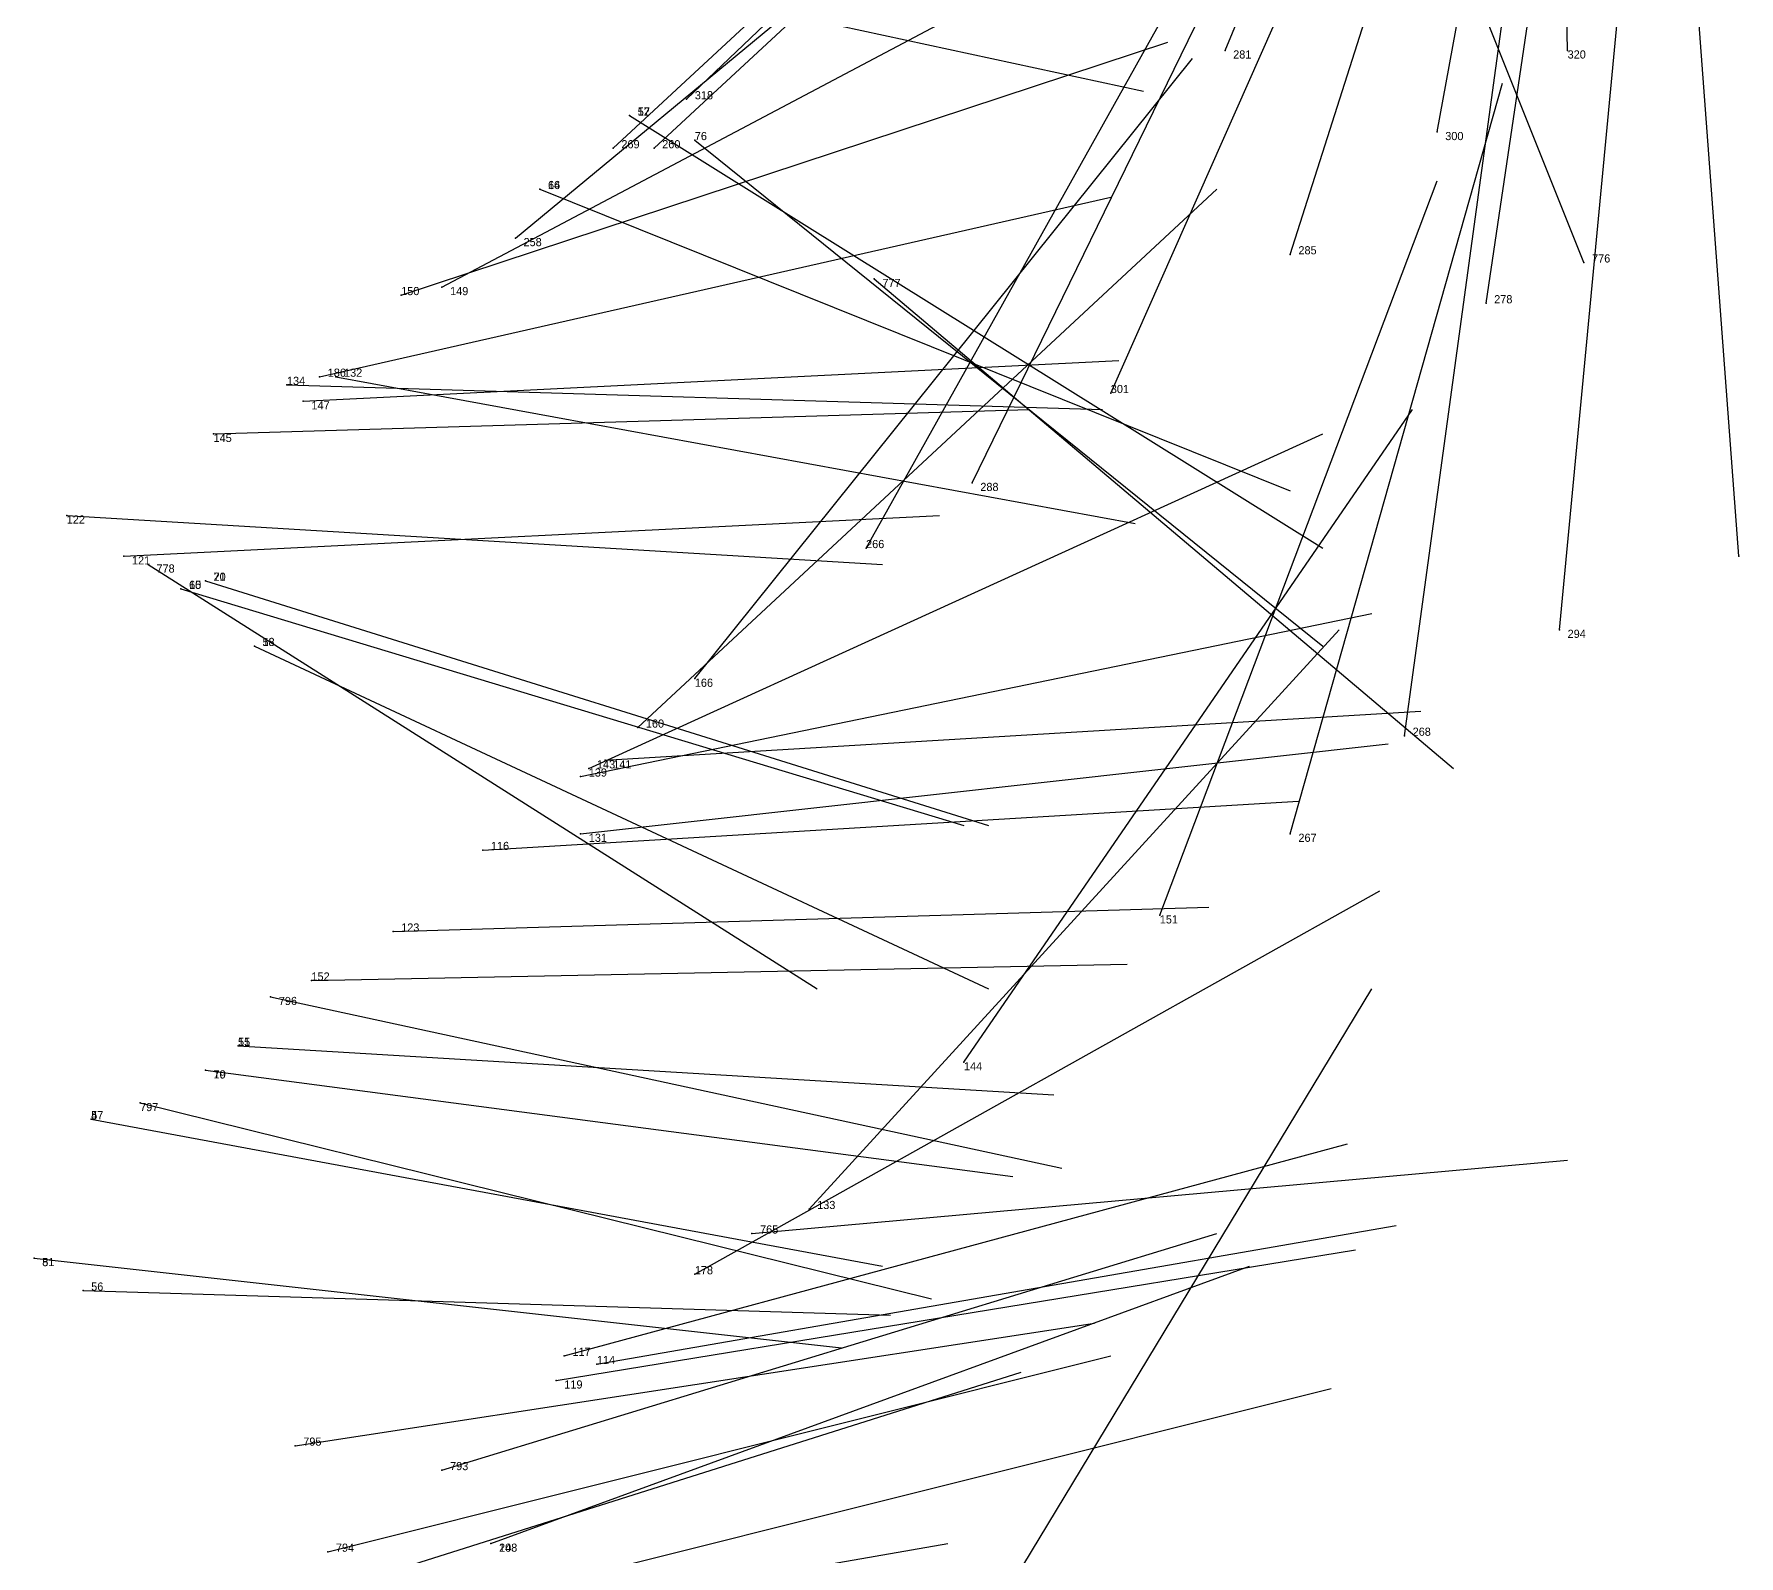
# Model space of a CAD drawing. Extents: x 59.1 to 70.8, y 600.3 to 605.1.
# Drawn here: x 68.15 to 68.359, y 600.6725 to 600.859 of the extents above; entities that cross this region are included whole.
import ezdxf

# ---------------------------------------------------------------- set-up
doc = ezdxf.new("R2010")
doc.units = 0
for name, color, linetype in [('Clients', 3, 'CONTINUOUS'), ('Facilities', 3, 'CONTINUOUS'), ('Facilities_lines', 3, 'CONTINUOUS'), ('Min_max_boxes', 1, 'CONTINUOUS'), ('Normals', 1, 'CONTINUOUS'), ('Source_points', 5, 'CONTINUOUS'), ('Text', 3, 'CONTINUOUS')]:
    doc.layers.add(name, color=color, linetype=linetype)

msp = doc.modelspace()

# ---------------------------------------------------------------- linework, layer by layer
at = {"layer": 'Clients', "color": 5}
for p in [(68.223, 600.849, 443.392), (68.212, 600.84, 443.494), (68.171, 600.792, 443.349), (68.168, 600.791, 443.426), (68.177, 600.784, 443.271), (68.175, 600.735, 443.487), (68.171, 600.732, 443.423), (68.157, 600.726, 443.226), (68.15, 600.709, 443.263), (68.206, 600.674, 443.571)]:
    msp.add_point(p, dxfattribs=at)
at = {"layer": 'Facilities', "color": 3}
for p in [(68.296, 600.857, 444.193), (68.338, 600.857, 444.337), (68.23, 600.851, 444.152), (68.223, 600.849, 443.392), (68.231, 600.846, 443.313), (68.322, 600.847, 444.279), (68.221, 600.845, 444.091), (68.226, 600.845, 444.087), (68.212, 600.84, 443.494), (68.209, 600.834, 444.03), (68.304, 600.832, 444.222), (68.34, 600.831, 443.117), (68.195, 600.827, 443.902), (68.2, 600.828, 443.968), (68.253, 600.829, 443.234), (68.328, 600.826, 444.141), (68.185, 600.817, 443.84), (68.187, 600.817, 443.575), (68.181, 600.816, 443.642), (68.282, 600.815, 444.168), (68.183, 600.814, 443.777), (68.172, 600.81, 443.714), (68.265, 600.804, 444.107), (68.154, 600.8, 443.583), (68.252, 600.796, 444.046), (68.161, 600.795, 443.658), (68.164, 600.794, 443.195), (68.359, 600.795, 444.087), (68.171, 600.792, 443.349), (68.168, 600.791, 443.426), (68.337, 600.786, 444.14), (68.177, 600.784, 443.271), (68.231, 600.78, 443.993), (68.224, 600.774, 443.928), (68.318, 600.773, 444.081), (68.218, 600.769, 443.865), (68.22, 600.77, 443.732), (68.217, 600.768, 443.798), (68.217, 600.761, 443.734), (68.304, 600.761, 444.023), (68.205, 600.759, 443.671), (68.288, 600.751, 443.963), (68.194, 600.749, 443.611), (68.184, 600.743, 443.548), (68.179, 600.741, 443.349), (68.175, 600.735, 443.487), (68.264, 600.733, 443.909), (68.171, 600.732, 443.423), (68.163, 600.728, 443.291), (68.157, 600.726, 443.226), (68.245, 600.715, 443.854), (68.238, 600.712, 443.589), (68.15, 600.709, 443.263), (68.231, 600.707, 443.793), (68.156, 600.705, 443.342), (68.215, 600.697, 443.533), (68.219, 600.696, 443.735), (68.214, 600.694, 443.669), (68.182, 600.686, 443.416), (68.2, 600.683, 443.473), (68.186, 600.673, 443.413), (68.206, 600.674, 443.571)]:
    msp.add_point(p, dxfattribs=at)
at = {"layer": 'Facilities_lines', "color": 3}
for p, q in [((68.223, 600.849, 443.392), (68.223, 600.849, 443.392)), ((68.212, 600.84, 443.494), (68.212, 600.84, 443.494)), ((68.171, 600.792, 443.349), (68.171, 600.792, 443.349)), ((68.168, 600.791, 443.426), (68.168, 600.791, 443.426)), ((68.177, 600.784, 443.271), (68.177, 600.784, 443.271)), ((68.175, 600.735, 443.487), (68.175, 600.735, 443.487)), ((68.171, 600.732, 443.423), (68.171, 600.732, 443.423)), ((68.157, 600.726, 443.226), (68.157, 600.726, 443.226)), ((68.15, 600.709, 443.263), (68.15, 600.709, 443.263)), ((68.206, 600.674, 443.571), (68.206, 600.674, 443.571))]:
    msp.add_line(p, q, dxfattribs=at)
at = {"layer": 'Min_max_boxes', "color": 1}
for p, q in [((68.223, 600.849, 443.392), (68.223, 600.849, 443.392)), ((68.223, 600.849, 443.392), (68.223, 600.849, 443.392)), ((68.223, 600.849, 443.392), (68.223, 600.849, 443.392)), ((68.223, 600.849, 443.392), (68.223, 600.849, 443.392)), ((68.223, 600.849, 443.392), (68.223, 600.849, 443.392)), ((68.223, 600.849, 443.392), (68.223, 600.849, 443.392)), ((68.223, 600.849, 443.392), (68.223, 600.849, 443.392)), ((68.223, 600.849, 443.392), (68.223, 600.849, 443.392)), ((68.223, 600.849, 443.392), (68.223, 600.849, 443.392)), ((68.223, 600.849, 443.392), (68.223, 600.849, 443.392)), ((68.223, 600.849, 443.392), (68.223, 600.849, 443.392)), ((68.223, 600.849, 443.392), (68.223, 600.849, 443.392)), ((68.212, 600.84, 443.494), (68.212, 600.84, 443.494)), ((68.212, 600.84, 443.494), (68.212, 600.84, 443.494)), ((68.212, 600.84, 443.494), (68.212, 600.84, 443.494)), ((68.212, 600.84, 443.494), (68.212, 600.84, 443.494)), ((68.212, 600.84, 443.494), (68.212, 600.84, 443.494)), ((68.212, 600.84, 443.494), (68.212, 600.84, 443.494)), ((68.212, 600.84, 443.494), (68.212, 600.84, 443.494)), ((68.212, 600.84, 443.494), (68.212, 600.84, 443.494)), ((68.212, 600.84, 443.494), (68.212, 600.84, 443.494)), ((68.212, 600.84, 443.494), (68.212, 600.84, 443.494)), ((68.212, 600.84, 443.494), (68.212, 600.84, 443.494)), ((68.212, 600.84, 443.494), (68.212, 600.84, 443.494)), ((68.171, 600.792, 443.349), (68.171, 600.792, 443.349)), ((68.171, 600.792, 443.349), (68.171, 600.792, 443.349)), ((68.171, 600.792, 443.349), (68.171, 600.792, 443.349)), ((68.171, 600.792, 443.349), (68.171, 600.792, 443.349)), ((68.171, 600.792, 443.349), (68.171, 600.792, 443.349)), ((68.171, 600.792, 443.349), (68.171, 600.792, 443.349)), ((68.171, 600.792, 443.349), (68.171, 600.792, 443.349)), ((68.171, 600.792, 443.349), (68.171, 600.792, 443.349)), ((68.171, 600.792, 443.349), (68.171, 600.792, 443.349)), ((68.171, 600.792, 443.349), (68.171, 600.792, 443.349)), ((68.171, 600.792, 443.349), (68.171, 600.792, 443.349)), ((68.171, 600.792, 443.349), (68.171, 600.792, 443.349)), ((68.168, 600.791, 443.426), (68.168, 600.791, 443.426)), ((68.168, 600.791, 443.426), (68.168, 600.791, 443.426)), ((68.168, 600.791, 443.426), (68.168, 600.791, 443.426)), ((68.168, 600.791, 443.426), (68.168, 600.791, 443.426)), ((68.168, 600.791, 443.426), (68.168, 600.791, 443.426)), ((68.168, 600.791, 443.426), (68.168, 600.791, 443.426)), ((68.168, 600.791, 443.426), (68.168, 600.791, 443.426)), ((68.168, 600.791, 443.426), (68.168, 600.791, 443.426)), ((68.168, 600.791, 443.426), (68.168, 600.791, 443.426)), ((68.168, 600.791, 443.426), (68.168, 600.791, 443.426)), ((68.168, 600.791, 443.426), (68.168, 600.791, 443.426)), ((68.168, 600.791, 443.426), (68.168, 600.791, 443.426)), ((68.177, 600.784, 443.271), (68.177, 600.784, 443.271)), ((68.177, 600.784, 443.271), (68.177, 600.784, 443.271)), ((68.177, 600.784, 443.271), (68.177, 600.784, 443.271)), ((68.177, 600.784, 443.271), (68.177, 600.784, 443.271)), ((68.177, 600.784, 443.271), (68.177, 600.784, 443.271)), ((68.177, 600.784, 443.271), (68.177, 600.784, 443.271)), ((68.177, 600.784, 443.271), (68.177, 600.784, 443.271)), ((68.177, 600.784, 443.271), (68.177, 600.784, 443.271)), ((68.177, 600.784, 443.271), (68.177, 600.784, 443.271)), ((68.177, 600.784, 443.271), (68.177, 600.784, 443.271)), ((68.177, 600.784, 443.271), (68.177, 600.784, 443.271)), ((68.177, 600.784, 443.271), (68.177, 600.784, 443.271)), ((68.175, 600.735, 443.487), (68.175, 600.735, 443.487)), ((68.175, 600.735, 443.487), (68.175, 600.735, 443.487)), ((68.175, 600.735, 443.487), (68.175, 600.735, 443.487)), ((68.175, 600.735, 443.487), (68.175, 600.735, 443.487)), ((68.175, 600.735, 443.487), (68.175, 600.735, 443.487)), ((68.175, 600.735, 443.487), (68.175, 600.735, 443.487)), ((68.175, 600.735, 443.487), (68.175, 600.735, 443.487)), ((68.175, 600.735, 443.487), (68.175, 600.735, 443.487)), ((68.175, 600.735, 443.487), (68.175, 600.735, 443.487)), ((68.175, 600.735, 443.487), (68.175, 600.735, 443.487)), ((68.175, 600.735, 443.487), (68.175, 600.735, 443.487)), ((68.175, 600.735, 443.487), (68.175, 600.735, 443.487)), ((68.171, 600.732, 443.423), (68.171, 600.732, 443.423)), ((68.171, 600.732, 443.423), (68.171, 600.732, 443.423)), ((68.171, 600.732, 443.423), (68.171, 600.732, 443.423)), ((68.171, 600.732, 443.423), (68.171, 600.732, 443.423)), ((68.171, 600.732, 443.423), (68.171, 600.732, 443.423)), ((68.171, 600.732, 443.423), (68.171, 600.732, 443.423)), ((68.171, 600.732, 443.423), (68.171, 600.732, 443.423)), ((68.171, 600.732, 443.423), (68.171, 600.732, 443.423)), ((68.171, 600.732, 443.423), (68.171, 600.732, 443.423)), ((68.171, 600.732, 443.423), (68.171, 600.732, 443.423)), ((68.171, 600.732, 443.423), (68.171, 600.732, 443.423)), ((68.171, 600.732, 443.423), (68.171, 600.732, 443.423)), ((68.157, 600.726, 443.226), (68.157, 600.726, 443.226)), ((68.157, 600.726, 443.226), (68.157, 600.726, 443.226)), ((68.157, 600.726, 443.226), (68.157, 600.726, 443.226)), ((68.157, 600.726, 443.226), (68.157, 600.726, 443.226)), ((68.157, 600.726, 443.226), (68.157, 600.726, 443.226)), ((68.157, 600.726, 443.226), (68.157, 600.726, 443.226)), ((68.157, 600.726, 443.226), (68.157, 600.726, 443.226)), ((68.157, 600.726, 443.226), (68.157, 600.726, 443.226)), ((68.157, 600.726, 443.226), (68.157, 600.726, 443.226)), ((68.157, 600.726, 443.226), (68.157, 600.726, 443.226)), ((68.157, 600.726, 443.226), (68.157, 600.726, 443.226)), ((68.157, 600.726, 443.226), (68.157, 600.726, 443.226)), ((68.15, 600.709, 443.263), (68.15, 600.709, 443.263)), ((68.15, 600.709, 443.263), (68.15, 600.709, 443.263)), ((68.15, 600.709, 443.263), (68.15, 600.709, 443.263)), ((68.15, 600.709, 443.263), (68.15, 600.709, 443.263)), ((68.15, 600.709, 443.263), (68.15, 600.709, 443.263)), ((68.15, 600.709, 443.263), (68.15, 600.709, 443.263)), ((68.15, 600.709, 443.263), (68.15, 600.709, 443.263)), ((68.15, 600.709, 443.263), (68.15, 600.709, 443.263)), ((68.15, 600.709, 443.263), (68.15, 600.709, 443.263)), ((68.15, 600.709, 443.263), (68.15, 600.709, 443.263)), ((68.15, 600.709, 443.263), (68.15, 600.709, 443.263)), ((68.15, 600.709, 443.263), (68.15, 600.709, 443.263)), ((68.206, 600.674, 443.571), (68.206, 600.674, 443.571)), ((68.206, 600.674, 443.571), (68.206, 600.674, 443.571)), ((68.206, 600.674, 443.571), (68.206, 600.674, 443.571)), ((68.206, 600.674, 443.571), (68.206, 600.674, 443.571)), ((68.206, 600.674, 443.571), (68.206, 600.674, 443.571)), ((68.206, 600.674, 443.571), (68.206, 600.674, 443.571)), ((68.206, 600.674, 443.571), (68.206, 600.674, 443.571)), ((68.206, 600.674, 443.571), (68.206, 600.674, 443.571)), ((68.206, 600.674, 443.571), (68.206, 600.674, 443.571)), ((68.206, 600.674, 443.571), (68.206, 600.674, 443.571)), ((68.206, 600.674, 443.571), (68.206, 600.674, 443.571)), ((68.206, 600.674, 443.571), (68.206, 600.674, 443.571))]:
    msp.add_line(p, q, dxfattribs=at)
at = {"layer": 'Normals', "color": 1}
for p, q in [((68.338, 600.857, 444.337), (68.336, 600.952, 444.305)), ((68.296, 600.857, 444.193), (68.333, 600.946, 444.166)), ((68.322, 600.847, 444.279), (68.339, 600.94, 444.248)), ((68.304, 600.832, 444.222), (68.333, 600.923, 444.191)), ((68.328, 600.826, 444.141), (68.342, 600.92, 444.109)), ((68.23, 600.851, 444.152), (68.3, 600.918, 444.129)), ((68.34, 600.831, 443.117), (68.306, 600.916, 443.077)), ((68.226, 600.845, 444.087), (68.297, 600.911, 444.063)), ((68.221, 600.845, 444.091), (68.291, 600.91, 444.063)), ((68.282, 600.815, 444.168), (68.321, 600.903, 444.14)), ((68.209, 600.834, 444.03), (68.284, 600.896, 444.006)), ((68.265, 600.804, 444.107), (68.307, 600.89, 444.078)), ((68.359, 600.795, 444.087), (68.352, 600.889, 444.054)), ((68.252, 600.796, 444.046), (68.299, 600.88, 444.019)), ((68.337, 600.786, 444.14), (68.346, 600.881, 444.11)), ((68.189, 600.873, 443.624), (68.286, 600.852, 443.632)), ((68.2, 600.828, 443.968), (68.287, 600.874, 443.952)), ((68.318, 600.773, 444.081), (68.331, 600.868, 444.052)), ((68.195, 600.827, 443.902), (68.289, 600.858, 443.888)), ((68.231, 600.78, 443.993), (68.292, 600.856, 443.969)), ((68.304, 600.761, 444.023), (68.33, 600.853, 443.993)), ((68.223, 600.849, 443.392), (68.308, 600.796, 443.398)), ((68.223, 600.849, 443.392), (68.308, 600.796, 443.398)), ((68.231, 600.846, 443.313), (68.308, 600.784, 443.331)), ((68.212, 600.84, 443.494), (68.304, 600.803, 443.506)), ((68.212, 600.84, 443.494), (68.304, 600.803, 443.506)), ((68.224, 600.774, 443.928), (68.295, 600.84, 443.905)), ((68.288, 600.751, 443.963), (68.322, 600.841, 443.935)), ((68.185, 600.817, 443.84), (68.282, 600.839, 443.829)), ((68.253, 600.829, 443.234), (68.324, 600.769, 443.27)), ((68.183, 600.814, 443.777), (68.283, 600.819, 443.775)), ((68.187, 600.817, 443.575), (68.285, 600.799, 443.583)), ((68.181, 600.816, 443.642), (68.281, 600.813, 443.639)), ((68.172, 600.81, 443.714), (68.272, 600.813, 443.712)), ((68.264, 600.733, 443.909), (68.319, 600.813, 443.885)), ((68.218, 600.769, 443.865), (68.308, 600.81, 443.848)), ((68.154, 600.8, 443.583), (68.254, 600.794, 443.579)), ((68.161, 600.795, 443.658), (68.261, 600.8, 443.653)), ((68.164, 600.794, 443.195), (68.246, 600.742, 443.218)), ((68.171, 600.792, 443.349), (68.267, 600.762, 443.347)), ((68.171, 600.792, 443.349), (68.267, 600.762, 443.347)), ((68.168, 600.791, 443.426), (68.264, 600.762, 443.422)), ((68.168, 600.791, 443.426), (68.264, 600.762, 443.422)), ((68.217, 600.768, 443.798), (68.314, 600.788, 443.784)), ((68.245, 600.715, 443.854), (68.31, 600.786, 443.826)), ((68.177, 600.784, 443.271), (68.267, 600.742, 443.284)), ((68.177, 600.784, 443.271), (68.267, 600.742, 443.284)), ((68.22, 600.77, 443.732), (68.32, 600.776, 443.728)), ((68.217, 600.761, 443.734), (68.316, 600.772, 443.728)), ((68.205, 600.759, 443.671), (68.305, 600.765, 443.664)), ((68.231, 600.707, 443.793), (68.315, 600.754, 443.768)), ((68.194, 600.749, 443.611), (68.294, 600.752, 443.608)), ((68.184, 600.743, 443.548), (68.284, 600.745, 443.54)), ((68.265, 600.661, 443.741), (68.314, 600.742, 443.708)), ((68.179, 600.741, 443.349), (68.276, 600.72, 443.341)), ((68.175, 600.735, 443.487), (68.275, 600.729, 443.483)), ((68.175, 600.735, 443.487), (68.275, 600.729, 443.483)), ((68.171, 600.732, 443.423), (68.27, 600.719, 443.413)), ((68.171, 600.732, 443.423), (68.27, 600.719, 443.413)), ((68.163, 600.728, 443.291), (68.26, 600.704, 443.287)), ((68.157, 600.726, 443.226), (68.254, 600.708, 443.245)), ((68.157, 600.726, 443.226), (68.254, 600.708, 443.245)), ((68.215, 600.697, 443.533), (68.311, 600.723, 443.526)), ((68.238, 600.712, 443.589), (68.338, 600.721, 443.586)), ((68.2, 600.683, 443.473), (68.295, 600.712, 443.462)), ((68.219, 600.696, 443.735), (68.317, 600.713, 443.726)), ((68.214, 600.694, 443.669), (68.312, 600.71, 443.658)), ((68.15, 600.709, 443.263), (68.249, 600.698, 443.262)), ((68.15, 600.709, 443.263), (68.249, 600.698, 443.262)), ((68.206, 600.674, 443.571), (68.299, 600.708, 443.56)), ((68.206, 600.674, 443.571), (68.299, 600.708, 443.56)), ((68.156, 600.705, 443.342), (68.255, 600.702, 443.33)), ((68.182, 600.686, 443.416), (68.28, 600.701, 443.404)), ((68.186, 600.673, 443.413), (68.282, 600.697, 443.398)), ((68.176, 600.665, 443.352), (68.271, 600.695, 443.346)), ((68.176, 600.665, 443.352), (68.271, 600.695, 443.346)), ((68.213, 600.669, 443.646), (68.309, 600.693, 443.635)), ((68.164, 600.657, 443.29), (68.262, 600.674, 443.282))]:
    msp.add_line(p, q, dxfattribs=at)
at = {"layer": 'Source_points', "color": 5}
for p in [(68.296, 600.857, 444.193), (68.338, 600.857, 444.337), (68.23, 600.851, 444.152), (68.223, 600.849, 443.392), (68.223, 600.849, 443.392), (68.231, 600.846, 443.313), (68.322, 600.847, 444.279), (68.221, 600.845, 444.091), (68.226, 600.845, 444.087), (68.212, 600.84, 443.494), (68.212, 600.84, 443.494), (68.209, 600.834, 444.03), (68.304, 600.832, 444.222), (68.34, 600.831, 443.117), (68.195, 600.827, 443.902), (68.2, 600.828, 443.968), (68.253, 600.829, 443.234), (68.328, 600.826, 444.141), (68.185, 600.817, 443.84), (68.187, 600.817, 443.575), (68.181, 600.816, 443.642), (68.282, 600.815, 444.168), (68.183, 600.814, 443.777), (68.172, 600.81, 443.714), (68.265, 600.804, 444.107), (68.154, 600.8, 443.583), (68.252, 600.796, 444.046), (68.161, 600.795, 443.658), (68.164, 600.794, 443.195), (68.359, 600.795, 444.087), (68.171, 600.792, 443.349), (68.171, 600.792, 443.349), (68.168, 600.791, 443.426), (68.168, 600.791, 443.426), (68.337, 600.786, 444.14), (68.177, 600.784, 443.271), (68.177, 600.784, 443.271), (68.231, 600.78, 443.993), (68.224, 600.774, 443.928), (68.318, 600.773, 444.081), (68.218, 600.769, 443.865), (68.22, 600.77, 443.732), (68.217, 600.768, 443.798), (68.217, 600.761, 443.734), (68.304, 600.761, 444.023), (68.205, 600.759, 443.671), (68.288, 600.751, 443.963), (68.194, 600.749, 443.611), (68.184, 600.743, 443.548), (68.179, 600.741, 443.349), (68.175, 600.735, 443.487), (68.175, 600.735, 443.487), (68.264, 600.733, 443.909), (68.171, 600.732, 443.423), (68.171, 600.732, 443.423), (68.163, 600.728, 443.291), (68.157, 600.726, 443.226), (68.157, 600.726, 443.226), (68.245, 600.715, 443.854), (68.238, 600.712, 443.589), (68.15, 600.709, 443.263), (68.15, 600.709, 443.263), (68.231, 600.707, 443.793), (68.156, 600.705, 443.342), (68.215, 600.697, 443.533), (68.219, 600.696, 443.735), (68.214, 600.694, 443.669), (68.182, 600.686, 443.416), (68.2, 600.683, 443.473), (68.186, 600.673, 443.413), (68.206, 600.674, 443.571), (68.206, 600.674, 443.571)]:
    msp.add_point(p, dxfattribs=at)

# ---------------------------------------------------------------- texts
at = {"layer": 'Text', "color": 3}
for s, p in [('281', (68.297, 600.856, 444.193)), ('320', (68.338, 600.856, 444.337)), ('318', (68.231, 600.851, 444.152)), ('57', (68.224, 600.849, 443.392)), ('12', (68.224, 600.849, 443.392)), ('269', (68.222, 600.845, 444.091)), ('260', (68.227, 600.845, 444.087)), ('76', (68.231, 600.846, 443.313)), ('300', (68.323, 600.846, 444.279)), ('64', (68.213, 600.84, 443.494)), ('16', (68.213, 600.84, 443.494)), ('258', (68.21, 600.833, 444.03)), ('285', (68.305, 600.832, 444.222)), ('776', (68.341, 600.831, 443.117)), ('150', (68.195, 600.827, 443.902)), ('149', (68.201, 600.827, 443.968)), ('777', (68.254, 600.828, 443.234)), ('278', (68.329, 600.826, 444.141)), ('134', (68.181, 600.816, 443.642)), ('186', (68.186, 600.817, 443.84)), ('132', (68.188, 600.817, 443.575)), ('301', (68.282, 600.815, 444.168)), ('147', (68.184, 600.813, 443.777)), ('145', (68.172, 600.809, 443.714)), ('288', (68.266, 600.803, 444.107)), ('122', (68.154, 600.799, 443.583)), ('266', (68.252, 600.796, 444.046)), ('121', (68.162, 600.794, 443.658)), ('778', (68.165, 600.793, 443.195)), ('60', (68.169, 600.791, 443.426)), ('15', (68.169, 600.791, 443.426)), ('20', (68.172, 600.792, 443.349)), ('71', (68.172, 600.792, 443.349)), ('294', (68.338, 600.785, 444.14)), ('58', (68.178, 600.784, 443.271)), ('13', (68.178, 600.784, 443.271)), ('166', (68.231, 600.779, 443.993)), ('160', (68.225, 600.774, 443.928)), ('268', (68.319, 600.773, 444.081)), ('139', (68.218, 600.768, 443.798)), ('143', (68.219, 600.769, 443.865)), ('141', (68.221, 600.769, 443.732)), ('131', (68.218, 600.76, 443.734)), ('267', (68.305, 600.76, 444.023)), ('116', (68.206, 600.759, 443.671)), ('123', (68.195, 600.749, 443.611)), ('151', (68.288, 600.75, 443.963)), ('152', (68.184, 600.743, 443.548)), ('796', (68.18, 600.74, 443.349)), ('55', (68.175, 600.735, 443.487)), ('11', (68.175, 600.735, 443.487)), ('144', (68.264, 600.732, 443.909)), ('70', (68.172, 600.731, 443.423)), ('19', (68.172, 600.731, 443.423)), ('47', (68.157, 600.726, 443.226)), ('5', (68.157, 600.726, 443.226)), ('797', (68.163, 600.727, 443.291)), ('133', (68.246, 600.715, 443.854)), ('765', (68.239, 600.712, 443.589)), ('51', (68.151, 600.708, 443.263)), ('8', (68.151, 600.708, 443.263)), ('178', (68.231, 600.707, 443.793)), ('56', (68.157, 600.705, 443.342)), ('117', (68.216, 600.697, 443.533)), ('114', (68.219, 600.696, 443.735)), ('119', (68.215, 600.693, 443.669)), ('795', (68.183, 600.686, 443.416)), ('793', (68.201, 600.683, 443.473)), ('794', (68.187, 600.673, 443.413)), ('24', (68.207, 600.673, 443.571)), ('108', (68.207, 600.673, 443.571))]:
    msp.add_text(s, height=0.001, dxfattribs=at).set_placement(p)

doc.saveas('drawing.dxf')
